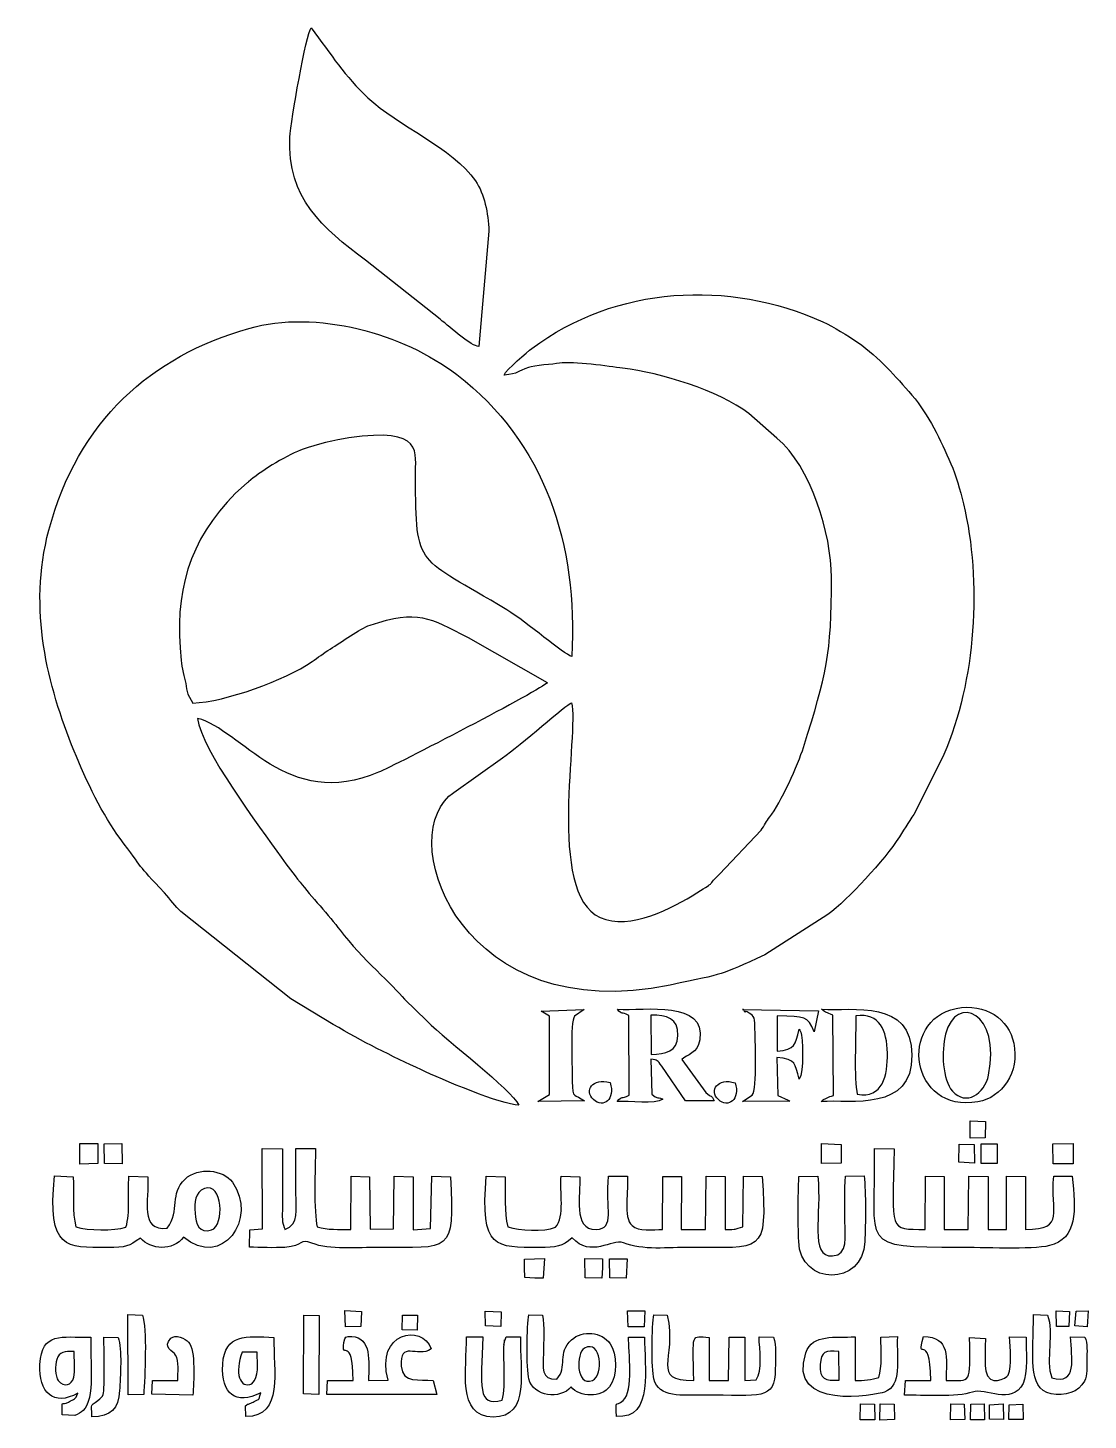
# Model space of a CAD drawing. Header units: millimetres. Extents: x -112 to 112, y -66 to 69.
# Drawn here: x -112.3 to -9.9, y -65.9 to 68.6 of the extents above; entities that cross this region are included whole.
import ezdxf

# ---------------------------------------------------------------- set-up
doc = ezdxf.new("R2010")
doc.units = ezdxf.units.MM
doc.header["$MEASUREMENT"] = 0
doc.layers.add('Layer 1', color=7, linetype='Continuous')

msp = doc.modelspace()

# ---------------------------------------------------------------- linework, layer by layer
at = {"layer": 'Layer 1', "color": 84}
for points, knots in [([(-68.7768, 37.8457), (-68.7768, 37.8457), (-67.7995, 48.9663), (-67.7995, 48.9663), (-67.8921, 50.7595), (-68.2144, 52.5216), (-69.1097, 53.8306), (-71.276, 56.9978), (-76.6298, 59.1565), (-79.4983, 61.8524), (-81.693, 63.915), (-83.01, 65.982), (-84.9748, 68.6053), (-85.4125, 68.1126), (-86.9627, 59.5808), (-87.0301, 58.052), (-87.2918, 52.1164), (-83.8606, 49.2958), (-79.7352, 46.1607), (-79.7352, 46.1607), (-72.5224, 40.4633), (-72.5224, 40.4633), (-71.3988, 39.6077), (-69.5243, 37.8154), (-68.7768, 37.8457)], [0, 0, 0, 0, 0.125, 0.125, 0.125, 0.25, 0.25, 0.25, 0.375, 0.375, 0.375, 0.5, 0.5, 0.5, 0.625, 0.625, 0.625, 0.75, 0.75, 0.75, 0.875, 0.875, 0.875, 1, 1, 1, 1]), ([(-64.9269, -35.4325), (-65.6309, -33.8958), (-71.8014, -29.3141), (-73.8111, -27.2892), (-73.8111, -27.2892), (-75.9535, -25.1969), (-75.9535, -25.1969), (-77.0375, -23.8589), (-80.0359, -21.3358), (-82.1853, -18.5238), (-83.2119, -17.1807), (-85.024, -15.1933), (-86.0407, -13.9065), (-86.6973, -13.0755), (-87.2587, -12.3697), (-87.8697, -11.4997), (-89.9613, -8.5216), (-95.5765, -1.1191), (-95.9326, 1.9158), (-91.7389, 0.8771), (-87.3039, -7.0579), (-78.4531, -3.2925), (-76.9706, -2.6618), (-62.5468, 4.778), (-62.1703, 5.3666), (-62.1703, 5.3666), (-69.8233, 9.7331), (-69.8233, 9.7331), (-73.6084, 11.6365), (-74.6072, 12.4898), (-79.2809, 10.9141), (-80.3146, 10.5656), (-82.0038, 9.3004), (-83.1364, 8.6132), (-83.7958, 8.2132), (-84.3059, 7.7913), (-84.8866, 7.3935), (-87.5248, 5.5864), (-93.1976, 3.5234), (-96.4058, 3.3949), (-96.4058, 3.3949), (-96.897, 4.2543), (-96.897, 4.2543), (-96.9989, 4.58), (-97.02, 4.9235), (-97.091, 5.298), (-97.199, 5.8677), (-97.4626, 6.82), (-97.5342, 7.5093), (-98.2221, 14.1313), (-96.8204, 19.0471), (-92.2749, 23.6741), (-92.2749, 23.6741), (-91.1376, 24.6552), (-91.1376, 24.6552), (-91.1032, 24.6834), (-91.0559, 24.7245), (-91.022, 24.7531), (-91.022, 24.7531), (-90.7984, 24.9532), (-90.7984, 24.9532), (-89.7263, 25.8661), (-87.0983, 27.4612), (-85.7341, 27.9302), (-84.5221, 28.3469), (-82.6507, 28.7983), (-81.3265, 28.9983), (-73.9903, 30.1061), (-74.9167, 27.5833), (-74.9009, 25.2651), (-74.8387, 16.1679), (-74.7999, 17.7063), (-66.0838, 12.4015), (-64.0898, 11.1879), (-60.5844, 8.1061), (-59.8114, 7.8987), (-59.1893, 18.6977), (-62.3711, 28.5856), (-70.8941, 35.1117), (-76.0928, 39.0923), (-84.4588, 41.4425), (-90.9962, 39.5802), (-100.4035, 36.9004), (-107.5032, 30.6699), (-110.3062, 20.0859), (-112.3337, 12.4304), (-110.4513, 5.1527), (-107.861, -1.2343), (-106.7272, -4.0298), (-105.0369, -7.5581), (-103.4195, -9.6871), (-101.0798, -12.7667), (-101.9033, -12.0203), (-99.1384, -14.9349), (-98.5097, -15.5977), (-98.1326, -16.2335), (-97.5569, -16.74), (-97.5569, -16.74), (-86.9229, -25.1596), (-86.9229, -25.1596), (-86.9229, -25.1596), (-82.836, -27.6388), (-82.836, -27.6388), (-80.0555, -29.3114), (-77.2005, -30.6832), (-74.3115, -32.0377), (-72.4713, -32.9005), (-66.5273, -35.4319), (-64.9269, -35.4325)], [0, 0, 0, 0, 0.02777778, 0.02777778, 0.02777778, 0.05555556, 0.05555556, 0.05555556, 0.08333333, 0.08333333, 0.08333333, 0.11111111, 0.11111111, 0.11111111, 0.13888889, 0.13888889, 0.13888889, 0.16666667, 0.16666667, 0.16666667, 0.19444444, 0.19444444, 0.19444444, 0.22222222, 0.22222222, 0.22222222, 0.25, 0.25, 0.25, 0.27777778, 0.27777778, 0.27777778, 0.30555556, 0.30555556, 0.30555556, 0.33333333, 0.33333333, 0.33333333, 0.36111111, 0.36111111, 0.36111111, 0.38888889, 0.38888889, 0.38888889, 0.41666667, 0.41666667, 0.41666667, 0.44444444, 0.44444444, 0.44444444, 0.47222222, 0.47222222, 0.47222222, 0.5, 0.5, 0.5, 0.52777778, 0.52777778, 0.52777778, 0.55555556, 0.55555556, 0.55555556, 0.58333333, 0.58333333, 0.58333333, 0.61111111, 0.61111111, 0.61111111, 0.63888889, 0.63888889, 0.63888889, 0.66666667, 0.66666667, 0.66666667, 0.69444444, 0.69444444, 0.69444444, 0.72222222, 0.72222222, 0.72222222, 0.75, 0.75, 0.75, 0.77777778, 0.77777778, 0.77777778, 0.80555556, 0.80555556, 0.80555556, 0.83333333, 0.83333333, 0.83333333, 0.86111111, 0.86111111, 0.86111111, 0.88888889, 0.88888889, 0.88888889, 0.91666667, 0.91666667, 0.91666667, 0.94444444, 0.94444444, 0.94444444, 0.97222222, 0.97222222, 0.97222222, 1, 1, 1, 1]), ([(-54.3026, -26.7781), (-54.3026, -26.7781), (-54.2446, -34.4588), (-54.2446, -34.4588), (-55.0621, -34.9068), (-54.9014, -34.4568), (-55.4205, -35.0804), (-54.2747, -35.0184), (-51.7175, -35.3982), (-50.9972, -34.8535), (-51.7003, -34.5873), (-51.4674, -34.8761), (-52.0711, -34.3888), (-52.0711, -34.3888), (-52.1616, -30.9949), (-52.1616, -30.9949), (-51.4456, -31.1131), (-51.5825, -31.0596), (-51.112, -31.6775), (-51.112, -31.6775), (-48.816, -35.0352), (-48.816, -35.0352), (-48.816, -35.0352), (-46.0543, -35.0326), (-46.0543, -35.0326), (-46.3055, -34.3982), (-46.3044, -34.7124), (-46.8611, -34.2107), (-46.8611, -34.2107), (-49.1784, -31.0432), (-49.1784, -31.0432), (-48.6636, -30.5303), (-47.6429, -30.4613), (-47.4318, -29.1288), (-46.8226, -25.2837), (-52.6727, -26.3206), (-55.3989, -26.176), (-54.9227, -26.7603), (-55.0264, -26.3556), (-54.3026, -26.7781)], [0, 0, 0, 0, 0.07692308, 0.07692308, 0.07692308, 0.15384615, 0.15384615, 0.15384615, 0.23076923, 0.23076923, 0.23076923, 0.30769231, 0.30769231, 0.30769231, 0.38461538, 0.38461538, 0.38461538, 0.46153846, 0.46153846, 0.46153846, 0.53846154, 0.53846154, 0.53846154, 0.61538462, 0.61538462, 0.61538462, 0.69230769, 0.69230769, 0.69230769, 0.76923077, 0.76923077, 0.76923077, 0.84615385, 0.84615385, 0.84615385, 0.92307692, 0.92307692, 0.92307692, 1, 1, 1, 1]), ([(-61.9606, -26.831), (-61.9606, -26.831), (-61.9569, -34.4005), (-61.9569, -34.4005), (-61.9569, -34.4005), (-63.0944, -35.0701), (-63.0944, -35.0701), (-63.0944, -35.0701), (-58.5579, -35.0342), (-58.5579, -35.0342), (-59.5281, -34.2968), (-59.7513, -34.9133), (-59.7513, -33.16), (-59.7513, -32.1851), (-59.9758, -27.4559), (-59.5359, -26.8305), (-59.5359, -26.8305), (-58.6054, -26.1961), (-58.6054, -26.1961), (-58.6054, -26.1961), (-62.7694, -26.3723), (-62.7694, -26.3723), (-62.7694, -26.3723), (-61.9606, -26.831), (-61.9606, -26.831)], [0, 0, 0, 0, 0.125, 0.125, 0.125, 0.25, 0.25, 0.25, 0.375, 0.375, 0.375, 0.5, 0.5, 0.5, 0.625, 0.625, 0.625, 0.75, 0.75, 0.75, 0.875, 0.875, 0.875, 1, 1, 1, 1]), ([(-52.1556, -26.735), (-50.619, -26.7504), (-49.5234, -27.0068), (-49.5617, -28.7159), (-49.5978, -30.3301), (-50.699, -30.4597), (-52.1457, -30.5434), (-52.1457, -30.5434), (-52.1556, -26.735), (-52.1556, -26.735)], [0, 0, 0, 0, 0.33333333, 0.33333333, 0.33333333, 0.66666667, 0.66666667, 0.66666667, 1, 1, 1, 1]), ([(-56.0913, -33.2595), (-57.8118, -32.7907), (-58.6392, -34.0378), (-57.7023, -34.8922), (-56.7439, -35.7661), (-55.5808, -34.888), (-56.0913, -33.2595)], [0, 0, 0, 0, 0.5, 0.5, 0.5, 1, 1, 1, 1]), ([(-44.0224, -33.2794), (-45.7085, -32.7576), (-46.5616, -34.0209), (-45.6441, -34.8992), (-44.7028, -35.8003), (-43.4986, -34.8401), (-44.0224, -33.2794)], [0, 0, 0, 0, 0.5, 0.5, 0.5, 1, 1, 1, 1]), ([(-21.3397, -38.6388), (-21.3397, -38.6388), (-19.8734, -38.5829), (-19.8734, -38.5829), (-19.8734, -38.5829), (-19.832, -37.0294), (-19.832, -37.0294), (-19.832, -37.0294), (-21.3272, -36.9405), (-21.3272, -36.9405), (-21.3272, -36.9405), (-21.3397, -38.6388), (-21.3397, -38.6388)], [0, 0, 0, 0, 0.25, 0.25, 0.25, 0.5, 0.5, 0.5, 0.75, 0.75, 0.75, 1, 1, 1, 1]), ([(-107.3156, -41.1216), (-107.3156, -41.1216), (-105.5721, -41.0861), (-105.5721, -41.0861), (-105.5721, -41.0861), (-105.5833, -39.1395), (-105.5833, -39.1395), (-105.5833, -39.1395), (-107.3277, -39.1499), (-107.3277, -39.1499), (-107.3277, -39.1499), (-107.3156, -41.1216), (-107.3156, -41.1216)], [0, 0, 0, 0, 0.25, 0.25, 0.25, 0.5, 0.5, 0.5, 0.75, 0.75, 0.75, 1, 1, 1, 1]), ([(-104.9272, -41.0871), (-104.9272, -41.0871), (-103.2362, -41.1007), (-103.2362, -41.1007), (-103.2362, -41.1007), (-103.2416, -39.1311), (-103.2416, -39.1311), (-103.2416, -39.1311), (-104.9531, -39.1684), (-104.9531, -39.1684), (-104.9531, -39.1684), (-104.9272, -41.0871), (-104.9272, -41.0871)], [0, 0, 0, 0, 0.25, 0.25, 0.25, 0.5, 0.5, 0.5, 0.75, 0.75, 0.75, 1, 1, 1, 1]), ([(-89.6779, -47.3962), (-89.6779, -47.3962), (-90.8813, -47.4826), (-90.8813, -47.4826), (-90.8813, -47.4826), (-90.9413, -49.1559), (-90.9413, -49.1559), (-89.8896, -49.1849), (-88.5464, -49.2308), (-87.5025, -49.1716), (-85.67, -49.0676), (-86.0946, -48.2557), (-84.9158, -48.7525), (-83.2159, -49.4691), (-80.4383, -49.1709), (-78.4126, -49.1709), (-71.4857, -49.1709), (-71.1169, -49.8741), (-71.5236, -42.3591), (-71.5236, -42.3591), (-73.3326, -42.2802), (-73.3326, -42.2802), (-73.3326, -42.2802), (-73.4415, -47.3512), (-73.4415, -47.3512), (-73.4415, -47.3512), (-75.1203, -47.463), (-75.1203, -47.463), (-75.1203, -47.463), (-75.1159, -42.3709), (-75.1159, -42.3709), (-75.1159, -42.3709), (-76.9565, -42.2841), (-76.9565, -42.2841), (-76.9565, -42.2841), (-77.0237, -47.3944), (-77.0237, -47.3944), (-77.0237, -47.3944), (-79.2672, -47.4049), (-79.2672, -47.4049), (-79.2672, -47.4049), (-79.3447, -42.3619), (-79.3447, -42.3619), (-79.3447, -42.3619), (-81.1179, -42.2972), (-81.1179, -42.2972), (-81.1179, -42.2972), (-81.1531, -47.4346), (-81.1531, -47.4346), (-82.3021, -47.4398), (-83.373, -47.4949), (-84.3769, -47.1894), (-84.7565, -45.8554), (-84.5772, -41.4039), (-84.5441, -39.6389), (-84.5441, -39.6389), (-86.4554, -39.6198), (-86.4554, -39.6198), (-86.4308, -41.0917), (-86.4474, -42.5241), (-86.4434, -43.9561), (-86.4388, -45.5766), (-86.0971, -46.9155), (-87.5151, -47.4409), (-87.5457, -47.3863), (-87.5768, -47.2382), (-87.5858, -47.2669), (-87.5858, -47.2669), (-87.736, -46.7092), (-87.736, -46.7092), (-87.7692, -46.468), (-87.7577, -45.9176), (-87.7548, -45.6532), (-87.7548, -45.6532), (-87.7377, -39.6633), (-87.7377, -39.6633), (-87.7377, -39.6633), (-89.6938, -39.6245), (-89.6938, -39.6245), (-89.6938, -39.6245), (-89.6779, -47.3962), (-89.6779, -47.3962)], [0, 0, 0, 0, 0.03703704, 0.03703704, 0.03703704, 0.07407407, 0.07407407, 0.07407407, 0.11111111, 0.11111111, 0.11111111, 0.14814815, 0.14814815, 0.14814815, 0.18518519, 0.18518519, 0.18518519, 0.22222222, 0.22222222, 0.22222222, 0.25925926, 0.25925926, 0.25925926, 0.2962963, 0.2962963, 0.2962963, 0.33333333, 0.33333333, 0.33333333, 0.37037037, 0.37037037, 0.37037037, 0.40740741, 0.40740741, 0.40740741, 0.44444444, 0.44444444, 0.44444444, 0.48148148, 0.48148148, 0.48148148, 0.51851852, 0.51851852, 0.51851852, 0.55555556, 0.55555556, 0.55555556, 0.59259259, 0.59259259, 0.59259259, 0.62962963, 0.62962963, 0.62962963, 0.66666667, 0.66666667, 0.66666667, 0.7037037, 0.7037037, 0.7037037, 0.74074074, 0.74074074, 0.74074074, 0.77777778, 0.77777778, 0.77777778, 0.81481481, 0.81481481, 0.81481481, 0.85185185, 0.85185185, 0.85185185, 0.88888889, 0.88888889, 0.88888889, 0.92592593, 0.92592593, 0.92592593, 0.96296296, 0.96296296, 0.96296296, 1, 1, 1, 1]), ([(-35.671, -41.0714), (-35.671, -41.0714), (-33.7838, -41.053), (-33.7838, -41.053), (-33.7838, -41.053), (-33.7797, -39.2391), (-33.7797, -39.2391), (-33.7797, -39.2391), (-35.6938, -39.1542), (-35.6938, -39.1542), (-35.6938, -39.1542), (-35.671, -41.0714), (-35.671, -41.0714)], [0, 0, 0, 0, 0.25, 0.25, 0.25, 0.5, 0.5, 0.5, 0.75, 0.75, 0.75, 1, 1, 1, 1]), ([(-11.4609, -42.2862), (-11.4609, -42.2862), (-13.2549, -42.2959), (-13.2549, -42.2959), (-13.6119, -45.7508), (-12.0187, -47.4321), (-15.9809, -47.4384), (-15.9809, -47.4384), (-15.9835, -42.3169), (-15.9835, -42.3169), (-15.9835, -42.3169), (-17.8008, -42.3088), (-17.8008, -42.3088), (-17.8008, -42.3088), (-17.8294, -47.4417), (-17.8294, -47.4417), (-17.8294, -47.4417), (-19.5897, -47.4389), (-19.5897, -47.4389), (-19.5897, -47.4389), (-19.5917, -42.3192), (-19.5917, -42.3192), (-19.5917, -42.3192), (-21.463, -42.2818), (-21.463, -42.2818), (-21.463, -42.2818), (-21.5111, -47.4411), (-21.5111, -47.4411), (-21.5111, -47.4411), (-23.8493, -47.438), (-23.8493, -47.438), (-23.8493, -47.438), (-23.8471, -42.338), (-23.8471, -42.338), (-23.8471, -42.338), (-25.6365, -42.3033), (-25.6365, -42.3033), (-25.6365, -42.3033), (-25.6704, -47.4504), (-25.6704, -47.4504), (-29.2548, -47.3728), (-28.8204, -47.8114), (-28.6583, -39.6509), (-28.6583, -39.6509), (-30.5626, -39.6126), (-30.5626, -39.6126), (-30.3951, -49.2016), (-32.2813, -49.1712), (-22.3161, -49.1712), (-20.3349, -49.1712), (-15.3068, -49.4066), (-13.6766, -49.0054), (-10.9565, -48.336), (-11.1076, -45.6298), (-11.4609, -42.2862)], [0, 0, 0, 0, 0.05555556, 0.05555556, 0.05555556, 0.11111111, 0.11111111, 0.11111111, 0.16666667, 0.16666667, 0.16666667, 0.22222222, 0.22222222, 0.22222222, 0.27777778, 0.27777778, 0.27777778, 0.33333333, 0.33333333, 0.33333333, 0.38888889, 0.38888889, 0.38888889, 0.44444444, 0.44444444, 0.44444444, 0.5, 0.5, 0.5, 0.55555556, 0.55555556, 0.55555556, 0.61111111, 0.61111111, 0.61111111, 0.66666667, 0.66666667, 0.66666667, 0.72222222, 0.72222222, 0.72222222, 0.77777778, 0.77777778, 0.77777778, 0.83333333, 0.83333333, 0.83333333, 0.88888889, 0.88888889, 0.88888889, 0.94444444, 0.94444444, 0.94444444, 1, 1, 1, 1]), ([(-22.4352, -40.9328), (-22.4352, -40.9328), (-20.9169, -41.0424), (-20.9169, -41.0424), (-20.9169, -41.0424), (-20.949, -39.2373), (-20.949, -39.2373), (-20.949, -39.2373), (-22.3715, -39.2075), (-22.3715, -39.2075), (-22.3715, -39.2075), (-22.4352, -40.9328), (-22.4352, -40.9328)], [0, 0, 0, 0, 0.25, 0.25, 0.25, 0.5, 0.5, 0.5, 0.75, 0.75, 0.75, 1, 1, 1, 1]), ([(-20.2522, -41.0811), (-20.2522, -41.0811), (-18.7065, -41.0767), (-18.7065, -41.0767), (-18.7065, -41.0767), (-18.7107, -39.1743), (-18.7107, -39.1743), (-18.7107, -39.1743), (-20.2786, -39.1627), (-20.2786, -39.1627), (-20.2786, -39.1627), (-20.2522, -41.0811), (-20.2522, -41.0811)], [0, 0, 0, 0, 0.25, 0.25, 0.25, 0.5, 0.5, 0.5, 0.75, 0.75, 0.75, 1, 1, 1, 1]), ([(-13.3136, -41.0949), (-13.3136, -41.0949), (-11.3788, -41.0885), (-11.3788, -41.0885), (-11.3788, -41.0885), (-11.3889, -39.1423), (-11.3889, -39.1423), (-11.3889, -39.1423), (-13.3457, -39.1614), (-13.3457, -39.1614), (-13.3457, -39.1614), (-13.3136, -41.0949), (-13.3136, -41.0949)], [0, 0, 0, 0, 0.25, 0.25, 0.25, 0.5, 0.5, 0.5, 0.75, 0.75, 0.75, 1, 1, 1, 1]), ([(-98.8754, -47.3257), (-101.5714, -47.6119), (-100.6311, -44.6275), (-100.7444, -42.3674), (-100.7444, -42.3674), (-102.5663, -42.2843), (-102.5663, -42.2843), (-102.7278, -44.0232), (-102.4104, -45.774), (-102.8658, -47.2247), (-104.0132, -47.5606), (-106.5586, -47.5729), (-107.6871, -47.1887), (-108.0831, -45.7767), (-107.8746, -43.9666), (-107.9493, -42.375), (-107.9493, -42.375), (-109.7685, -42.2734), (-109.7685, -42.2734), (-110.4376, -49.4691), (-108.654, -49.1797), (-104.6603, -49.1778), (-102.7935, -49.1769), (-102.6318, -49.0833), (-101.4657, -48.2755), (-100.4864, -49.4198), (-98.2925, -49.5567), (-97.3118, -48.176), (-93.5804, -51.3455), (-90.0978, -46.3669), (-92.5754, -42.8841), (-93.4549, -41.6478), (-95.8761, -41.3759), (-97.1524, -42.5779), (-98.662, -43.9997), (-97.5972, -45.5605), (-98.8754, -47.3257)], [0, 0, 0, 0, 0.08333333, 0.08333333, 0.08333333, 0.16666667, 0.16666667, 0.16666667, 0.25, 0.25, 0.25, 0.33333333, 0.33333333, 0.33333333, 0.41666667, 0.41666667, 0.41666667, 0.5, 0.5, 0.5, 0.58333333, 0.58333333, 0.58333333, 0.66666667, 0.66666667, 0.66666667, 0.75, 0.75, 0.75, 0.83333333, 0.83333333, 0.83333333, 0.91666667, 0.91666667, 0.91666667, 1, 1, 1, 1]), ([(-95.2721, -43.4984), (-93.5022, -42.8258), (-93.3309, -47.0567), (-94.5888, -47.4922), (-95.7788, -47.9041), (-96.1379, -46.8664), (-96.1874, -45.8639), (-96.2394, -44.8103), (-96.2274, -43.8614), (-95.2721, -43.4984)], [0, 0, 0, 0, 0.33333333, 0.33333333, 0.33333333, 0.66666667, 0.66666667, 0.66666667, 1, 1, 1, 1]), ([(-59.7662, -48.2439), (-57.9553, -50.2549), (-55.937, -48.2904), (-54.8181, -48.7416), (-52.9901, -49.4788), (-50.4709, -49.1709), (-48.3533, -49.1709), (-41.4743, -49.1709), (-40.8743, -49.9838), (-41.4089, -42.3208), (-41.4089, -42.3208), (-43.2079, -42.3088), (-43.2079, -42.3088), (-43.2079, -42.3088), (-43.2895, -47.1933), (-43.2895, -47.1933), (-43.2895, -47.1933), (-43.7397, -47.3295), (-43.7397, -47.3295), (-43.7891, -47.341), (-43.8618, -47.3703), (-43.9245, -47.3821), (-43.9897, -47.3943), (-44.0473, -47.4081), (-44.1213, -47.4181), (-44.4008, -47.4562), (-44.7162, -47.4343), (-44.9994, -47.4317), (-44.9994, -47.4317), (-44.9875, -42.3257), (-44.9875, -42.3257), (-44.9875, -42.3257), (-46.8363, -42.2939), (-46.8363, -42.2939), (-46.8363, -42.2939), (-46.8738, -47.4404), (-46.8738, -47.4404), (-46.8738, -47.4404), (-49.2227, -47.4354), (-49.2227, -47.4354), (-49.2227, -47.4354), (-49.2096, -42.3168), (-49.2096, -42.3168), (-49.2096, -42.3168), (-51.0054, -42.3216), (-51.0054, -42.3216), (-51.0054, -42.3216), (-51.0295, -47.4451), (-51.0295, -47.4451), (-51.9458, -47.4336), (-53.3822, -47.6906), (-53.9689, -47.057), (-54.8722, -46.3575), (-54.2999, -43.5477), (-54.4347, -42.2788), (-54.4347, -42.2788), (-56.2506, -42.2884), (-56.2506, -42.2884), (-56.5875, -45.4337), (-55.5632, -47.3775), (-57.4559, -47.4326), (-59.7555, -47.4995), (-58.9388, -44.031), (-59.0304, -42.3553), (-59.0304, -42.3553), (-60.8373, -42.2909), (-60.8373, -42.2909), (-60.9578, -43.7281), (-60.4556, -46.2105), (-61.3848, -47.2323), (-62.4994, -47.6823), (-64.8797, -47.5692), (-65.9675, -47.1766), (-66.3677, -45.7584), (-66.1635, -43.9682), (-66.2433, -42.3709), (-66.2433, -42.3709), (-68.0567, -42.2806), (-68.0567, -42.2806), (-68.6808, -49.4133), (-67.1304, -49.1779), (-62.9584, -49.1777), (-61.3034, -49.1776), (-60.7023, -49.1155), (-59.7662, -48.2439)], [0, 0, 0, 0, 0.03571429, 0.03571429, 0.03571429, 0.07142857, 0.07142857, 0.07142857, 0.10714286, 0.10714286, 0.10714286, 0.14285714, 0.14285714, 0.14285714, 0.17857143, 0.17857143, 0.17857143, 0.21428571, 0.21428571, 0.21428571, 0.25, 0.25, 0.25, 0.28571429, 0.28571429, 0.28571429, 0.32142857, 0.32142857, 0.32142857, 0.35714286, 0.35714286, 0.35714286, 0.39285714, 0.39285714, 0.39285714, 0.42857143, 0.42857143, 0.42857143, 0.46428571, 0.46428571, 0.46428571, 0.5, 0.5, 0.5, 0.53571429, 0.53571429, 0.53571429, 0.57142857, 0.57142857, 0.57142857, 0.60714286, 0.60714286, 0.60714286, 0.64285714, 0.64285714, 0.64285714, 0.67857143, 0.67857143, 0.67857143, 0.71428571, 0.71428571, 0.71428571, 0.75, 0.75, 0.75, 0.78571429, 0.78571429, 0.78571429, 0.82142857, 0.82142857, 0.82142857, 0.85714286, 0.85714286, 0.85714286, 0.89285714, 0.89285714, 0.89285714, 0.92857143, 0.92857143, 0.92857143, 0.96428571, 0.96428571, 0.96428571, 1, 1, 1, 1]), ([(-31.5634, -42.275), (-31.5634, -42.275), (-33.3623, -42.2918), (-33.3623, -42.2918), (-33.496, -43.657), (-33.4184, -45.2988), (-33.415, -46.7084), (-33.4118, -48.0174), (-33.0538, -49.9255), (-34.6145, -50.0046), (-36.8798, -50.1194), (-35.6568, -46.0392), (-36.0329, -42.2837), (-36.0329, -42.2837), (-37.8663, -42.3333), (-37.8663, -42.3333), (-37.9574, -44.2853), (-37.9492, -46.6821), (-37.8869, -48.5984), (-37.7462, -52.9222), (-31.6517, -52.9498), (-31.4986, -48.6233), (-31.4375, -46.895), (-31.3804, -43.932), (-31.5634, -42.275)], [0, 0, 0, 0, 0.125, 0.125, 0.125, 0.25, 0.25, 0.25, 0.375, 0.375, 0.375, 0.5, 0.5, 0.5, 0.625, 0.625, 0.625, 0.75, 0.75, 0.75, 0.875, 0.875, 0.875, 1, 1, 1, 1]), ([(-64.3522, -51.1532), (-64.3522, -51.1532), (-64.3286, -52.0806), (-64.3286, -52.0806), (-64.3286, -52.0806), (-63.3835, -52.1473), (-63.3835, -52.1473), (-63.3835, -52.1473), (-62.5675, -52.1407), (-62.5675, -52.1407), (-62.5675, -52.1407), (-62.441, -50.2462), (-62.441, -50.2462), (-62.441, -50.2462), (-64.3606, -50.3027), (-64.3606, -50.3027), (-64.3606, -50.3027), (-64.3522, -51.1532), (-64.3522, -51.1532)], [0, 0, 0, 0, 0.16666667, 0.16666667, 0.16666667, 0.33333333, 0.33333333, 0.33333333, 0.5, 0.5, 0.5, 0.66666667, 0.66666667, 0.66666667, 0.83333333, 0.83333333, 0.83333333, 1, 1, 1, 1]), ([(-58.4948, -52.1279), (-58.4948, -52.1279), (-56.9088, -52.1319), (-56.9088, -52.1319), (-56.9088, -52.1319), (-56.8231, -51.1541), (-56.8231, -51.1541), (-56.8231, -51.1541), (-56.8313, -50.2804), (-56.8313, -50.2804), (-56.8313, -50.2804), (-58.5399, -50.2577), (-58.5399, -50.2577), (-58.5399, -50.2577), (-58.4948, -52.1279), (-58.4948, -52.1279)], [0, 0, 0, 0, 0.2, 0.2, 0.2, 0.4, 0.4, 0.4, 0.6, 0.6, 0.6, 0.8, 0.8, 0.8, 1, 1, 1, 1]), ([(-56.1196, -52.1105), (-56.1196, -52.1105), (-54.5625, -52.1392), (-54.5625, -52.1392), (-54.5625, -52.1392), (-54.4631, -50.2648), (-54.4631, -50.2648), (-54.4631, -50.2648), (-56.1519, -50.2755), (-56.1519, -50.2755), (-56.1519, -50.2755), (-56.1196, -52.1105), (-56.1196, -52.1105)], [0, 0, 0, 0, 0.25, 0.25, 0.25, 0.5, 0.5, 0.5, 0.75, 0.75, 0.75, 1, 1, 1, 1])]:
    msp.add_open_spline(points, degree=3, knots=knots, dxfattribs=at)
at = {"layer": 'Layer 1', "color": 143}
for points, knots in [([(-66.3451, 35.0644), (-64.8727, 35.2379), (-65.1148, 35.4092), (-63.9759, 35.7956), (-63.4081, 35.9883), (-61.6207, 36.1288), (-60.9994, 36.2159), (-59.6181, 36.4095), (-56.2027, 35.9058), (-54.8924, 35.7409), (-51.188, 35.2744), (-45.6776, 33.6195), (-42.7045, 31.3461), (-42.7045, 31.3461), (-39.9882, 28.9753), (-39.9882, 28.9753), (-36.7063, 26.2863), (-34.7251, 19.7094), (-34.723, 15.5275), (-34.7192, 7.9477), (-35.1838, 6.2888), (-37.4242, -0.8875), (-37.9285, -2.5027), (-39.6303, -6.2949), (-40.6838, -7.6031), (-40.9948, -7.9893), (-41.2017, -8.4141), (-41.5124, -8.8899), (-41.5124, -8.8899), (-45.5248, -13.1269), (-45.5248, -13.1269), (-47.0257, -14.5598), (-45.6669, -13.6285), (-47.7315, -14.9378), (-50.0026, -16.378), (-54.2061, -18.6141), (-57.0733, -17.3104), (-62.294, -14.9367), (-59.0787, 0.648), (-59.8261, 3.4166), (-60.3301, 3.2962), (-64.7226, -0.712), (-66.5055, -1.881), (-66.5055, -1.881), (-71.2011, -5.2273), (-71.2011, -5.2273), (-71.3982, -5.4105), (-71.4707, -5.4386), (-71.6619, -5.612), (-76.7231, -10.2044), (-70.2795, -27.9822), (-50.2956, -23.8329), (-44.8093, -22.6937), (-45.6762, -22.9604), (-41.1443, -20.9253), (-41.1443, -20.9253), (-35.0614, -17.0278), (-35.0614, -17.0278), (-33.1176, -15.5622), (-29.6069, -11.795), (-28.1659, -9.5387), (-27.6064, -8.6625), (-27.0766, -7.7721), (-26.5942, -7.0907), (-26.5942, -7.0907), (-23.8723, -1.5659), (-23.8723, -1.5659), (-20.7841, 5.4698), (-20.1584, 15.1653), (-21.9808, 22.6373), (-22.3188, 24.0229), (-22.664, 25.3633), (-23.1809, 26.5092), (-24.2193, 28.8112), (-25.3175, 31.2536), (-26.9462, 33.1212), (-28.6044, 35.0227), (-30.0065, 36.6975), (-32.1999, 38.2375), (-33.1305, 38.8909), (-34.5116, 39.7328), (-35.5419, 40.199), (-44.6285, 44.31), (-55.5058, 43.7325), (-63.6743, 37.6285), (-64.0049, 37.3814), (-66.1691, 35.5551), (-66.3451, 35.0644)], [0, 0, 0, 0, 0.03448276, 0.03448276, 0.03448276, 0.06896552, 0.06896552, 0.06896552, 0.10344828, 0.10344828, 0.10344828, 0.13793103, 0.13793103, 0.13793103, 0.17241379, 0.17241379, 0.17241379, 0.20689655, 0.20689655, 0.20689655, 0.24137931, 0.24137931, 0.24137931, 0.27586207, 0.27586207, 0.27586207, 0.31034483, 0.31034483, 0.31034483, 0.34482759, 0.34482759, 0.34482759, 0.37931034, 0.37931034, 0.37931034, 0.4137931, 0.4137931, 0.4137931, 0.44827586, 0.44827586, 0.44827586, 0.48275862, 0.48275862, 0.48275862, 0.51724138, 0.51724138, 0.51724138, 0.55172414, 0.55172414, 0.55172414, 0.5862069, 0.5862069, 0.5862069, 0.62068966, 0.62068966, 0.62068966, 0.65517241, 0.65517241, 0.65517241, 0.68965517, 0.68965517, 0.68965517, 0.72413793, 0.72413793, 0.72413793, 0.75862069, 0.75862069, 0.75862069, 0.79310345, 0.79310345, 0.79310345, 0.82758621, 0.82758621, 0.82758621, 0.86206897, 0.86206897, 0.86206897, 0.89655172, 0.89655172, 0.89655172, 0.93103448, 0.93103448, 0.93103448, 0.96551724, 0.96551724, 0.96551724, 1, 1, 1, 1]), ([(-34.5832, -26.7397), (-34.5832, -26.7397), (-34.5242, -34.4952), (-34.5242, -34.4952), (-34.7935, -34.599), (-34.9613, -34.6298), (-35.1355, -34.7201), (-35.7654, -35.0465), (-35.2834, -34.6918), (-35.7211, -35.0885), (-32.8136, -34.9035), (-26.9289, -36.0908), (-26.946, -30.6207), (-26.963, -25.1565), (-32.6291, -26.3675), (-35.6806, -26.1682), (-35.1938, -26.6139), (-35.2893, -26.4109), (-34.5832, -26.7397)], [0, 0, 0, 0, 0.16666667, 0.16666667, 0.16666667, 0.33333333, 0.33333333, 0.33333333, 0.5, 0.5, 0.5, 0.66666667, 0.66666667, 0.66666667, 0.83333333, 0.83333333, 0.83333333, 1, 1, 1, 1]), ([(-22.6839, -26.1026), (-28.302, -27.2494), (-27.1161, -36.2555), (-20.5701, -35.1141), (-18.2463, -34.7089), (-16.5218, -32.2592), (-17.1117, -29.4508), (-17.5962, -27.1441), (-19.8645, -25.5272), (-22.6839, -26.1026)], [0, 0, 0, 0, 0.33333333, 0.33333333, 0.33333333, 0.66666667, 0.66666667, 0.66666667, 1, 1, 1, 1]), ([(-19.5469, -32.525), (-19.9244, -34.3703), (-21.7416, -35.54), (-23.036, -34.0924), (-24.0087, -33.0046), (-24.1323, -30.2245), (-23.7024, -28.5852), (-22.6518, -24.5788), (-18.3229, -26.5433), (-19.5469, -32.525)], [0, 0, 0, 0, 0.33333333, 0.33333333, 0.33333333, 0.66666667, 0.66666667, 0.66666667, 1, 1, 1, 1]), ([(-42.1153, -27.8679), (-42.1153, -28.8441), (-41.8667, -33.9249), (-42.3762, -34.4785), (-42.3762, -34.4785), (-43.3255, -35.08), (-43.3255, -35.08), (-43.3255, -35.08), (-38.745, -35.0604), (-38.745, -35.0604), (-38.7912, -35.0228), (-38.8687, -34.9188), (-38.8938, -34.9637), (-38.8938, -34.9637), (-39.885, -34.5016), (-39.885, -34.5016), (-39.885, -34.5016), (-39.9904, -30.8414), (-39.9904, -30.8414), (-38.0835, -30.989), (-38.3009, -31.4386), (-37.8257, -32.9147), (-37.3352, -32.3625), (-37.5303, -28.7695), (-37.6697, -28.3942), (-37.6863, -28.3494), (-37.734, -28.2828), (-37.7495, -28.2481), (-37.7649, -28.2138), (-37.8006, -28.1494), (-37.8381, -28.1092), (-38.2684, -29.6361), (-38.1663, -30.0419), (-39.9785, -30.2388), (-39.9785, -30.2388), (-39.9598, -26.8216), (-39.9598, -26.8216), (-37.1761, -26.9226), (-37.1011, -26.7514), (-36.3822, -28.3443), (-36.3822, -28.3443), (-35.9632, -26.3116), (-35.9632, -26.3116), (-35.9632, -26.3116), (-43.3037, -26.2071), (-43.3037, -26.2071), (-43.2609, -26.2142), (-43.1835, -26.1962), (-43.1608, -26.2652), (-43.0174, -26.7013), (-43.129, -26.281), (-42.8782, -26.432), (-42.2708, -26.7978), (-42.1153, -26.7786), (-42.1153, -27.8679)], [0, 0, 0, 0, 0.05555556, 0.05555556, 0.05555556, 0.11111111, 0.11111111, 0.11111111, 0.16666667, 0.16666667, 0.16666667, 0.22222222, 0.22222222, 0.22222222, 0.27777778, 0.27777778, 0.27777778, 0.33333333, 0.33333333, 0.33333333, 0.38888889, 0.38888889, 0.38888889, 0.44444444, 0.44444444, 0.44444444, 0.5, 0.5, 0.5, 0.55555556, 0.55555556, 0.55555556, 0.61111111, 0.61111111, 0.61111111, 0.66666667, 0.66666667, 0.66666667, 0.72222222, 0.72222222, 0.72222222, 0.77777778, 0.77777778, 0.77777778, 0.83333333, 0.83333333, 0.83333333, 0.88888889, 0.88888889, 0.88888889, 0.94444444, 0.94444444, 0.94444444, 1, 1, 1, 1]), ([(-32.2237, -34.3872), (-32.5845, -32.947), (-32.3359, -28.7058), (-32.3811, -26.8195), (-30.0342, -26.5009), (-29.3715, -28.2321), (-29.3215, -30.4064), (-29.2723, -32.5452), (-29.7821, -34.8433), (-32.2237, -34.3872)], [0, 0, 0, 0, 0.33333333, 0.33333333, 0.33333333, 0.66666667, 0.66666667, 0.66666667, 1, 1, 1, 1]), ([(-102.6455, -63.4224), (-102.6455, -63.4224), (-101.1408, -63.3847), (-101.1408, -63.3847), (-101.037, -61.7122), (-100.7909, -56.9418), (-101.2746, -55.7179), (-101.2746, -55.7179), (-102.6688, -55.6671), (-102.6688, -55.6671), (-102.6688, -55.6671), (-102.6455, -63.4224), (-102.6455, -63.4224)], [0, 0, 0, 0, 0.25, 0.25, 0.25, 0.5, 0.5, 0.5, 0.75, 0.75, 0.75, 1, 1, 1, 1]), ([(-85.7187, -63.3155), (-85.7187, -63.3155), (-84.2291, -63.3945), (-84.2291, -63.3945), (-84.2291, -63.3945), (-84.214, -55.7406), (-84.214, -55.7406), (-84.214, -55.7406), (-85.666, -55.719), (-85.666, -55.719), (-85.666, -55.719), (-85.7187, -63.3155), (-85.7187, -63.3155)], [0, 0, 0, 0, 0.25, 0.25, 0.25, 0.5, 0.5, 0.5, 0.75, 0.75, 0.75, 1, 1, 1, 1]), ([(-81.6459, -56.8518), (-81.6459, -56.8518), (-80.166, -56.8248), (-80.166, -56.8248), (-80.166, -56.8248), (-80.1192, -55.3569), (-80.1192, -55.3569), (-80.1192, -55.3569), (-81.7283, -55.2815), (-81.7283, -55.2815), (-81.7283, -55.2815), (-81.6459, -56.8518), (-81.6459, -56.8518)], [0, 0, 0, 0, 0.25, 0.25, 0.25, 0.5, 0.5, 0.5, 0.75, 0.75, 0.75, 1, 1, 1, 1]), ([(-76.1916, -57.1419), (-76.1916, -57.1419), (-74.7462, -57.1739), (-74.7462, -57.1739), (-74.7462, -57.1739), (-74.6881, -55.727), (-74.6881, -55.727), (-74.6881, -55.727), (-76.1597, -55.7032), (-76.1597, -55.7032), (-76.1597, -55.7032), (-76.1916, -57.1419), (-76.1916, -57.1419)], [0, 0, 0, 0, 0.25, 0.25, 0.25, 0.5, 0.5, 0.5, 0.75, 0.75, 0.75, 1, 1, 1, 1]), ([(-68.1464, -56.7578), (-68.1464, -56.7578), (-66.6523, -56.8241), (-66.6523, -56.8241), (-66.6523, -56.8241), (-66.6155, -55.4095), (-66.6155, -55.4095), (-66.6155, -55.4095), (-68.1797, -55.347), (-68.1797, -55.347), (-68.1797, -55.347), (-68.1464, -56.7578), (-68.1464, -56.7578)], [0, 0, 0, 0, 0.25, 0.25, 0.25, 0.5, 0.5, 0.5, 0.75, 0.75, 0.75, 1, 1, 1, 1]), ([(-59.8704, -62.6538), (-59.0224, -63.6729), (-56.9262, -63.6855), (-56.1421, -62.6258), (-55.3742, -61.5879), (-55.4064, -59.466), (-56.0937, -58.4799), (-56.914, -57.3031), (-58.7622, -57.1389), (-59.8263, -58.0953), (-61.2367, -59.3629), (-60.1783, -60.7203), (-61.2447, -61.9066), (-62.823, -61.9155), (-62.559, -60.8582), (-62.5462, -59.4117), (-62.5359, -58.2449), (-62.3961, -56.8307), (-62.6422, -55.7171), (-62.6422, -55.7171), (-63.9351, -55.6963), (-63.9351, -55.6963), (-64.1718, -56.6035), (-64.1804, -60.9368), (-63.9462, -61.8753), (-63.5131, -63.6108), (-60.8965, -63.8855), (-59.8704, -62.6538)], [0, 0, 0, 0, 0.11111111, 0.11111111, 0.11111111, 0.22222222, 0.22222222, 0.22222222, 0.33333333, 0.33333333, 0.33333333, 0.44444444, 0.44444444, 0.44444444, 0.55555556, 0.55555556, 0.55555556, 0.66666667, 0.66666667, 0.66666667, 0.77777778, 0.77777778, 0.77777778, 0.88888889, 0.88888889, 0.88888889, 1, 1, 1, 1]), ([(-54.3404, -56.8528), (-54.3404, -56.8528), (-52.8176, -56.8458), (-52.8176, -56.8458), (-52.8176, -56.8458), (-52.7538, -55.2886), (-52.7538, -55.2886), (-52.7538, -55.2886), (-54.425, -55.2972), (-54.425, -55.2972), (-54.425, -55.2972), (-54.3404, -56.8528), (-54.3404, -56.8528)], [0, 0, 0, 0, 0.25, 0.25, 0.25, 0.5, 0.5, 0.5, 0.75, 0.75, 0.75, 1, 1, 1, 1]), ([(-40.3093, -57.8509), (-40.3093, -57.8509), (-41.7154, -57.7966), (-41.7154, -57.7966), (-41.67, -59.0118), (-41.3614, -61.0691), (-42.0028, -61.976), (-42.0028, -61.976), (-43.0985, -62.0308), (-43.0985, -62.0308), (-43.0985, -62.0308), (-43.1019, -57.8584), (-43.1019, -57.8584), (-43.1019, -57.8584), (-44.5903, -57.8584), (-44.5903, -57.8584), (-44.5903, -57.8584), (-44.6707, -62.0354), (-44.6707, -62.0354), (-44.6707, -62.0354), (-46.5312, -62.0243), (-46.5312, -62.0243), (-46.5312, -62.0243), (-46.5418, -57.874), (-46.5418, -57.874), (-48.3495, -57.7512), (-48.0915, -57.3122), (-48.0194, -62.0332), (-52.3233, -61.971), (-49.6147, -60.0658), (-50.5734, -55.7097), (-50.5734, -55.7097), (-51.8653, -55.6916), (-51.8653, -55.6916), (-52.0907, -56.6093), (-52.1089, -60.9603), (-51.8826, -61.867), (-51.4135, -63.7464), (-49.095, -63.4397), (-47.0832, -63.4383), (-41.4875, -63.4345), (-40.1867, -64.0201), (-40.1484, -60.9007), (-40.1366, -59.942), (-40.0127, -58.6048), (-40.3093, -57.8509)], [0, 0, 0, 0, 0.06666667, 0.06666667, 0.06666667, 0.13333333, 0.13333333, 0.13333333, 0.2, 0.2, 0.2, 0.26666667, 0.26666667, 0.26666667, 0.33333333, 0.33333333, 0.33333333, 0.4, 0.4, 0.4, 0.46666667, 0.46666667, 0.46666667, 0.53333333, 0.53333333, 0.53333333, 0.6, 0.6, 0.6, 0.66666667, 0.66666667, 0.66666667, 0.73333333, 0.73333333, 0.73333333, 0.8, 0.8, 0.8, 0.86666667, 0.86666667, 0.86666667, 0.93333333, 0.93333333, 0.93333333, 1, 1, 1, 1]), ([(-10.25, -57.84), (-10.25, -57.84), (-11.6291, -57.8142), (-11.6291, -57.8142), (-11.5514, -59.8245), (-10.9102, -62.5371), (-13.4522, -61.7583), (-14.0624, -60.0558), (-13.2114, -57.4063), (-13.8487, -55.7224), (-13.8487, -55.7224), (-15.2245, -55.6642), (-15.2245, -55.6642), (-15.15, -59.517), (-15.9345, -62.7597), (-13.4951, -63.3167), (-12.2068, -63.6109), (-10.8197, -63.1191), (-10.2933, -62.1025), (-9.9723, -61.4827), (-10.0581, -60.7438), (-10.055, -60.0498), (-10.0519, -59.346), (-9.9666, -58.4328), (-10.25, -57.84)], [0, 0, 0, 0, 0.125, 0.125, 0.125, 0.25, 0.25, 0.25, 0.375, 0.375, 0.375, 0.5, 0.5, 0.5, 0.625, 0.625, 0.625, 0.75, 0.75, 0.75, 0.875, 0.875, 0.875, 1, 1, 1, 1]), ([(-12.9784, -56.828), (-12.9784, -56.828), (-11.7926, -56.8218), (-11.7926, -56.8218), (-11.7926, -56.8218), (-11.7431, -55.3636), (-11.7431, -55.3636), (-11.7431, -55.3636), (-13.0341, -55.3039), (-13.0341, -55.3039), (-13.0341, -55.3039), (-12.9784, -56.828), (-12.9784, -56.828)], [0, 0, 0, 0, 0.25, 0.25, 0.25, 0.5, 0.5, 0.5, 0.75, 0.75, 0.75, 1, 1, 1, 1]), ([(-11.2136, -56.7527), (-11.2136, -56.7527), (-10.0106, -56.8608), (-10.0106, -56.8608), (-10.0106, -56.8608), (-9.9299, -55.2969), (-9.9299, -55.2969), (-9.9299, -55.2969), (-11.0977, -55.3259), (-11.0977, -55.3259), (-11.0977, -55.3259), (-11.2136, -56.7527), (-11.2136, -56.7527)], [0, 0, 0, 0, 0.25, 0.25, 0.25, 0.5, 0.5, 0.5, 0.75, 0.75, 0.75, 1, 1, 1, 1]), ([(-106.2572, -57.8304), (-109.0954, -57.9101), (-111.0013, -57.2666), (-111.1728, -60.4754), (-111.3165, -63.1632), (-109.8119, -64.5928), (-107.5086, -63.2422), (-107.7821, -63.9774), (-107.8056, -63.7297), (-108.4091, -64.1098), (-109.122, -64.5587), (-109.0195, -63.6652), (-109.0081, -65.3361), (-109.0081, -65.3361), (-107.8101, -65.3933), (-107.8101, -65.3933), (-107.5123, -65.3031), (-107.1475, -65.0775), (-106.9828, -64.923), (-105.8277, -63.839), (-106.325, -60.0078), (-106.2572, -57.8304)], [0, 0, 0, 0, 0.14285714, 0.14285714, 0.14285714, 0.28571429, 0.28571429, 0.28571429, 0.42857143, 0.42857143, 0.42857143, 0.57142857, 0.57142857, 0.57142857, 0.71428571, 0.71428571, 0.71428571, 0.85714286, 0.85714286, 0.85714286, 1, 1, 1, 1]), ([(-97.8526, -62.0411), (-97.8526, -62.0411), (-100.3029, -62.0352), (-100.3029, -62.0352), (-100.3029, -62.0352), (-100.3455, -63.3363), (-100.3455, -63.3363), (-100.3455, -63.3363), (-96.3878, -63.4331), (-96.3878, -63.4331), (-96.3242, -62.2435), (-96.1007, -59.1053), (-96.8042, -58.3268), (-97.1219, -57.9752), (-98.1137, -57.5356), (-98.5243, -57.9514), (-99.3851, -58.8231), (-98.2717, -59.2237), (-98.0666, -59.5684), (-97.6951, -60.1928), (-97.8586, -61.2769), (-97.8526, -62.0411)], [0, 0, 0, 0, 0.14285714, 0.14285714, 0.14285714, 0.28571429, 0.28571429, 0.28571429, 0.42857143, 0.42857143, 0.42857143, 0.57142857, 0.57142857, 0.57142857, 0.71428571, 0.71428571, 0.71428571, 0.85714286, 0.85714286, 0.85714286, 1, 1, 1, 1]), ([(-88.577, -57.8781), (-91.2177, -57.7373), (-93.3297, -57.496), (-93.5103, -60.461), (-93.6886, -63.3899), (-92.2423, -64.394), (-89.8469, -63.2265), (-90.0896, -64.0924), (-89.8329, -63.6894), (-90.4698, -64.0652), (-90.6026, -64.1436), (-90.7599, -64.1884), (-90.8992, -64.2574), (-91.3063, -64.4587), (-90.8757, -64.1144), (-91.309, -64.4894), (-91.309, -64.4894), (-91.2939, -65.5052), (-91.2939, -65.5052), (-87.5837, -65.5553), (-88.6371, -61.02), (-88.577, -57.8781)], [0, 0, 0, 0, 0.14285714, 0.14285714, 0.14285714, 0.28571429, 0.28571429, 0.28571429, 0.42857143, 0.42857143, 0.42857143, 0.57142857, 0.57142857, 0.57142857, 0.71428571, 0.71428571, 0.71428571, 0.85714286, 0.85714286, 0.85714286, 1, 1, 1, 1]), ([(-80.9223, -62.0326), (-80.9223, -62.0326), (-83.3899, -62.0294), (-83.3899, -62.0294), (-83.3899, -62.0294), (-83.4465, -63.3694), (-83.4465, -63.3694), (-83.4465, -63.3694), (-72.8213, -63.3726), (-72.8213, -63.3726), (-72.8213, -63.3726), (-73.1731, -62.023), (-73.1731, -62.023), (-74.5221, -61.8719), (-76.1234, -62.3851), (-76.264, -60.655), (-76.4715, -58.1028), (-74.7324, -59.8964), (-73.3781, -58.9856), (-74.2328, -56.5022), (-78.8197, -57.3478), (-77.5413, -61.9843), (-77.5413, -61.9843), (-79.4361, -62.0173), (-79.4361, -62.0173), (-79.3974, -60.2301), (-79.1116, -57.8839), (-81.0511, -57.7804), (-81.6378, -57.7491), (-81.7137, -57.7583), (-81.8056, -58.3632), (-82.0921, -60.2485), (-80.9438, -57.451), (-80.9223, -62.0326)], [0, 0, 0, 0, 0.09090909, 0.09090909, 0.09090909, 0.18181818, 0.18181818, 0.18181818, 0.27272727, 0.27272727, 0.27272727, 0.36363636, 0.36363636, 0.36363636, 0.45454545, 0.45454545, 0.45454545, 0.54545455, 0.54545455, 0.54545455, 0.63636364, 0.63636364, 0.63636364, 0.72727273, 0.72727273, 0.72727273, 0.81818182, 0.81818182, 0.81818182, 0.90909091, 0.90909091, 0.90909091, 1, 1, 1, 1]), ([(-69.981, -57.8038), (-69.9042, -60.9203), (-70.9698, -65.5219), (-67.4033, -65.5603), (-63.7251, -65.5998), (-64.8745, -60.988), (-64.7461, -57.8031), (-64.7461, -57.8031), (-66.1349, -57.8267), (-66.1349, -57.8267), (-66.1621, -57.8824), (-66.1847, -57.9561), (-66.1969, -58.0021), (-66.2092, -58.0485), (-66.2398, -58.1226), (-66.253, -58.181), (-66.5373, -59.4381), (-66.1583, -57.2256), (-66.3277, -58.5622), (-66.4649, -59.644), (-66.1299, -62.4593), (-66.5251, -63.9129), (-68.9671, -64.6342), (-68.5537, -62.6012), (-68.3934, -57.8222), (-68.3934, -57.8222), (-69.981, -57.8038), (-69.981, -57.8038)], [0, 0, 0, 0, 0.11111111, 0.11111111, 0.11111111, 0.22222222, 0.22222222, 0.22222222, 0.33333333, 0.33333333, 0.33333333, 0.44444444, 0.44444444, 0.44444444, 0.55555556, 0.55555556, 0.55555556, 0.66666667, 0.66666667, 0.66666667, 0.77777778, 0.77777778, 0.77777778, 0.88888889, 0.88888889, 0.88888889, 1, 1, 1, 1]), ([(-28.354, -57.7943), (-28.354, -57.7943), (-29.9564, -57.8328), (-29.9564, -57.8328), (-29.9167, -59.0637), (-29.8071, -60.7318), (-30.1613, -61.7246), (-30.8045, -61.9635), (-31.6021, -62.0156), (-32.4382, -62.0368), (-32.4382, -62.0368), (-32.4339, -57.8041), (-32.4339, -57.8041), (-34.3859, -57.9414), (-36.5524, -57.4726), (-37.1882, -59.3653), (-39.0943, -65.0399), (-30.3446, -63.4323), (-29.5902, -63.1454), (-27.9063, -62.505), (-28.4383, -60.0911), (-28.354, -57.7943)], [0, 0, 0, 0, 0.14285714, 0.14285714, 0.14285714, 0.28571429, 0.28571429, 0.28571429, 0.42857143, 0.42857143, 0.42857143, 0.57142857, 0.57142857, 0.57142857, 0.71428571, 0.71428571, 0.71428571, 0.85714286, 0.85714286, 0.85714286, 1, 1, 1, 1]), ([(-25.1282, -62.0287), (-25.1282, -62.0287), (-27.5736, -62.0188), (-27.5736, -62.0188), (-27.5736, -62.0188), (-27.6758, -63.4478), (-27.6758, -63.4478), (-25.9007, -63.4198), (-22.6058, -63.6814), (-21.097, -63.1422), (-19.8846, -62.7089), (-17.2996, -64.4466), (-16.2184, -62.3254), (-15.7222, -61.3518), (-15.95, -59.0593), (-15.9127, -57.8328), (-15.9127, -57.8328), (-17.5206, -57.821), (-17.5206, -57.821), (-17.4807, -58.9622), (-17.2751, -60.5185), (-17.6422, -61.5258), (-17.8531, -61.8096), (-19.4727, -62.7312), (-19.8253, -61.0919), (-19.8825, -60.8257), (-19.8778, -60.3381), (-19.8767, -60.051), (-19.8742, -59.3617), (-19.8664, -58.662), (-19.854, -57.9723), (-19.854, -57.9723), (-21.3871, -57.8833), (-21.3871, -57.8833), (-21.3142, -62.4937), (-21.1691, -61.9995), (-23.6494, -62.031), (-23.6216, -59.8664), (-23.2267, -57.7962), (-25.846, -57.7906), (-26.6061, -60.6449), (-25.221, -56.8929), (-25.1282, -62.0287)], [0, 0, 0, 0, 0.07142857, 0.07142857, 0.07142857, 0.14285714, 0.14285714, 0.14285714, 0.21428571, 0.21428571, 0.21428571, 0.28571429, 0.28571429, 0.28571429, 0.35714286, 0.35714286, 0.35714286, 0.42857143, 0.42857143, 0.42857143, 0.5, 0.5, 0.5, 0.57142857, 0.57142857, 0.57142857, 0.64285714, 0.64285714, 0.64285714, 0.71428571, 0.71428571, 0.71428571, 0.78571429, 0.78571429, 0.78571429, 0.85714286, 0.85714286, 0.85714286, 0.92857143, 0.92857143, 0.92857143, 1, 1, 1, 1]), ([(-106.1527, -65.5319), (-104.2738, -65.5327), (-103.5734, -64.768), (-103.4788, -63.0071), (-103.408, -61.6875), (-103.2152, -58.9903), (-103.6022, -57.8752), (-103.6022, -57.8752), (-105.0015, -57.8333), (-105.0015, -57.8333), (-104.9477, -59.2987), (-104.9363, -60.9191), (-104.9706, -62.3854), (-104.9963, -63.4812), (-104.9775, -63.4518), (-105.5873, -63.9694), (-106.3836, -64.6454), (-106.1386, -64.0321), (-106.1527, -65.5319)], [0, 0, 0, 0, 0.16666667, 0.16666667, 0.16666667, 0.33333333, 0.33333333, 0.33333333, 0.5, 0.5, 0.5, 0.66666667, 0.66666667, 0.66666667, 0.83333333, 0.83333333, 0.83333333, 1, 1, 1, 1]), ([(-58.5858, -58.9083), (-56.9231, -58.0129), (-56.6738, -61.5399), (-57.8143, -62.0204), (-59.3979, -62.6877), (-59.4133, -59.3538), (-58.5858, -58.9083)], [0, 0, 0, 0, 0.5, 0.5, 0.5, 1, 1, 1, 1]), ([(-55.4947, -65.492), (-51.7995, -65.806), (-52.8256, -60.6017), (-52.7683, -57.8357), (-52.7683, -57.8357), (-54.3309, -57.8554), (-54.3309, -57.8554), (-54.2988, -59.1466), (-53.847, -63.1114), (-54.8329, -63.945), (-55.6772, -64.6588), (-55.4858, -63.7261), (-55.4947, -65.492)], [0, 0, 0, 0, 0.25, 0.25, 0.25, 0.5, 0.5, 0.5, 0.75, 0.75, 0.75, 1, 1, 1, 1]), ([(-33.9816, -61.9915), (-35.3187, -62.0642), (-35.8848, -61.942), (-35.8038, -60.4937), (-35.7302, -59.181), (-35.2726, -59.1414), (-34.0082, -59.2148), (-34.0082, -59.2148), (-33.9816, -61.9915), (-33.9816, -61.9915)], [0, 0, 0, 0, 0.33333333, 0.33333333, 0.33333333, 0.66666667, 0.66666667, 0.66666667, 1, 1, 1, 1]), ([(-107.8693, -59.219), (-107.8457, -59.7572), (-107.7792, -61.2457), (-107.8945, -61.7062), (-108.1009, -62.5314), (-108.8408, -62.6991), (-109.3897, -62.0311), (-109.7163, -61.6336), (-109.7206, -60.5495), (-109.5407, -60.0151), (-109.2808, -59.2435), (-108.8151, -59.2016), (-107.8693, -59.219)], [0, 0, 0, 0, 0.25, 0.25, 0.25, 0.5, 0.5, 0.5, 0.75, 0.75, 0.75, 1, 1, 1, 1]), ([(-90.1893, -59.2836), (-90.1682, -60.557), (-89.9608, -61.5981), (-90.6903, -62.3347), (-91.8814, -62.883), (-92.3734, -61.2755), (-91.6331, -59.2897), (-91.6331, -59.2897), (-90.1893, -59.2836), (-90.1893, -59.2836)], [0, 0, 0, 0, 0.33333333, 0.33333333, 0.33333333, 0.66666667, 0.66666667, 0.66666667, 1, 1, 1, 1]), ([(-31.9512, -65.8378), (-31.9512, -65.8378), (-30.5331, -65.827), (-30.5331, -65.827), (-30.5331, -65.827), (-30.5792, -64.3018), (-30.5792, -64.3018), (-30.5792, -64.3018), (-31.9218, -64.2916), (-31.9218, -64.2916), (-31.9218, -64.2916), (-31.9512, -65.8378), (-31.9512, -65.8378)], [0, 0, 0, 0, 0.25, 0.25, 0.25, 0.5, 0.5, 0.5, 0.75, 0.75, 0.75, 1, 1, 1, 1]), ([(-30.0489, -65.8582), (-30.0489, -65.8582), (-28.6292, -65.8056), (-28.6292, -65.8056), (-28.6292, -65.8056), (-28.6762, -64.3145), (-28.6762, -64.3145), (-28.6762, -64.3145), (-30.021, -64.2747), (-30.021, -64.2747), (-30.021, -64.2747), (-30.0489, -65.8582), (-30.0489, -65.8582)], [0, 0, 0, 0, 0.25, 0.25, 0.25, 0.5, 0.5, 0.5, 0.75, 0.75, 0.75, 1, 1, 1, 1]), ([(-23.2197, -65.842), (-23.2197, -65.842), (-21.8501, -65.809), (-21.8501, -65.809), (-21.8501, -65.809), (-21.8978, -64.3113), (-21.8978, -64.3113), (-21.8978, -64.3113), (-23.1961, -64.2921), (-23.1961, -64.2921), (-23.1961, -64.2921), (-23.2197, -65.842), (-23.2197, -65.842)], [0, 0, 0, 0, 0.25, 0.25, 0.25, 0.5, 0.5, 0.5, 0.75, 0.75, 0.75, 1, 1, 1, 1]), ([(-21.2874, -65.8291), (-21.2874, -65.8291), (-19.9265, -65.8364), (-19.9265, -65.8364), (-19.9265, -65.8364), (-19.9772, -64.297), (-19.9772, -64.297), (-19.9772, -64.297), (-21.2653, -64.2992), (-21.2653, -64.2992), (-21.2653, -64.2992), (-21.2874, -65.8291), (-21.2874, -65.8291)], [0, 0, 0, 0, 0.25, 0.25, 0.25, 0.5, 0.5, 0.5, 0.75, 0.75, 0.75, 1, 1, 1, 1]), ([(-19.4727, -65.7713), (-19.4727, -65.7713), (-18.09, -65.8037), (-18.09, -65.8037), (-18.09, -65.8037), (-18.1292, -64.2915), (-18.1292, -64.2915), (-18.1292, -64.2915), (-19.4588, -64.3886), (-19.4588, -64.3886), (-19.4588, -64.3886), (-19.4727, -65.7713), (-19.4727, -65.7713)], [0, 0, 0, 0, 0.25, 0.25, 0.25, 0.5, 0.5, 0.5, 0.75, 0.75, 0.75, 1, 1, 1, 1]), ([(-17.5816, -65.7794), (-17.5816, -65.7794), (-16.2026, -65.7813), (-16.2026, -65.7813), (-16.2026, -65.7813), (-16.2389, -64.303), (-16.2389, -64.303), (-16.2389, -64.303), (-17.567, -64.3764), (-17.567, -64.3764), (-17.567, -64.3764), (-17.5816, -65.7794), (-17.5816, -65.7794)], [0, 0, 0, 0, 0.25, 0.25, 0.25, 0.5, 0.5, 0.5, 0.75, 0.75, 0.75, 1, 1, 1, 1])]:
    msp.add_open_spline(points, degree=3, knots=knots, dxfattribs=at)

doc.saveas('drawing.dxf')
